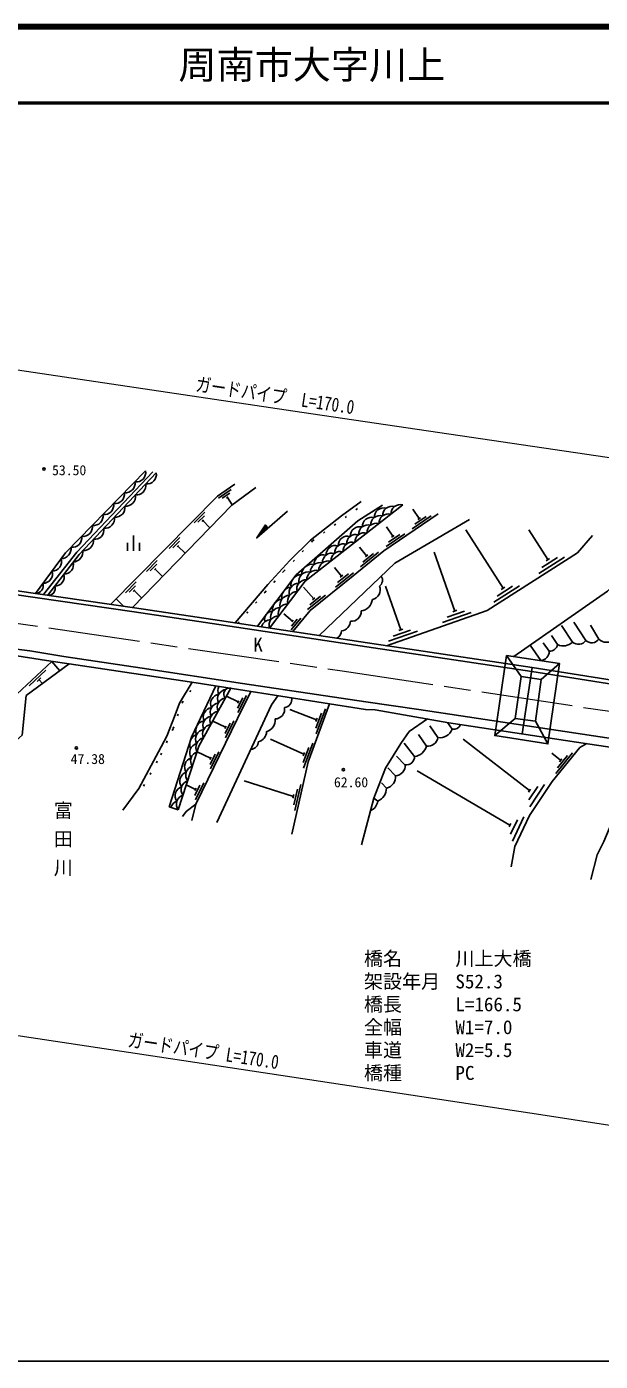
# Model space of a CAD drawing. Units: millimetres at full size, sheet at 1:1000; details may follow other scales. Extents: x 40000 to 680000, y 20000 to 380000.
# Drawn here: x 385118 to 460386, y 205000 to 380000 of the extents above; entities that cross this region are included whole.
import ezdxf
from ezdxf.enums import TextEntityAlignment as Align

# ---------------------------------------------------------------- set-up
doc = ezdxf.new("R2010")
doc.units = ezdxf.units.MM
doc.header["$LTSCALE"] = 1000
doc.linetypes.add('CHAIN', pattern=[18.5, 12, -1.5, 3.5, -1.5])
doc.linetypes.add('DOTTED', pattern=[1.75, 0.25, -1.5])
for name, color, linetype, lineweight in [('M-BGD', 7, 'Continuous', 25), ('M-BMK', 2, 'CHAIN', 13), ('M-STR-HTXT', 7, 'Continuous', 13), ('M-STR-STR1', 1, 'Continuous', 25), ('M-TTL', 2, 'Continuous', 140), ('M-TTL-BAND', 7, 'Continuous', 25), ('M-TTL-LINE', 7, 'Continuous', 50)]:
    doc.layers.add(name, color=color, linetype=linetype, lineweight=lineweight)
doc.layers.add('M-BMK-HTXT', color=7, linetype='Continuous')
doc.layers.add('M-TTL-TXT', color=7, linetype='Continuous')
doc.styles.add('@ＭＳ ゴシック', font='')
doc.styles.add('ＭＳ ゴシック', font='')
doc.styles.get('@ＭＳ ゴシック').set_extended_font_data('@MS Gothic')
doc.styles.get('ＭＳ ゴシック').set_extended_font_data('MS Gothic')

msp = doc.modelspace()

# ---------------------------------------------------------------- hatches: boundary and pattern name
at = {"layer": 'M-BGD'}
msp.add_hatch(color=256, dxfattribs=at).paths.add_polyline_path([(415302, 312957), (416812, 314268), (416456, 314678)])

# ---------------------------------------------------------------- linework, layer by layer
for p, q in [((411935, 319316), (410285, 318187)), ((411775, 318843), (410784, 318165)), ((411565, 318336), (411333, 318177)), ((411449, 318256), (412097, 317309)), ((408506, 316363), (407103, 314937)), ((408439, 315867), (407597, 315012)), ((408330, 315329), (408134, 315129)), ((408232, 315229), (409167, 314309)), ((435700, 314165), (438184, 315846)), ((436606, 315502), (435765, 316744)), ((436029, 314749), (437519, 315758)), ((436432, 315384), (436780, 315620)), ((399140, 311271), (399140, 313264)), ((432267, 311842), (434752, 313523)), ((433173, 313179), (432333, 314422)), ((432596, 312427), (434087, 313435)), ((433000, 313062), (433347, 313297)), ((447625, 306372), (442725, 314038)), ((453500, 310128), (451013, 314019)), ((398340, 311271), (398340, 312317)), ((399940, 311271), (399940, 312317)), ((405218, 313023), (403815, 311598)), ((405152, 312527), (404310, 311672)), ((405043, 311989), (404846, 311790)), ((404944, 311889), (405903, 310945)), ((429721, 310605), (428773, 311767)), ((402249, 310006), (400846, 308581)), ((428938, 309192), (431263, 311088)), ((429213, 309803), (430608, 310941)), ((429558, 310472), (429884, 310737)), ((441276, 303379), (438580, 311114)), ((452300, 308292), (455670, 310447)), ((452732, 309102), (454754, 310395)), ((453265, 309977), (453736, 310279)), ((402182, 309511), (401340, 308655)), ((402073, 308972), (401876, 308773)), ((401975, 308873), (402955, 307907)), ((426435, 307933), (425494, 309101)), ((425643, 306525), (427979, 308407)), ((425922, 307135), (427324, 308265)), ((426271, 307802), (426598, 308065)), ((399481, 307194), (398078, 305769)), ((399414, 306699), (398572, 305844)), ((422775, 304984), (421441, 306487)), ((434204, 300914), (432205, 306648)), ((446424, 304537), (449794, 306691)), ((446856, 305347), (448878, 306639)), ((447389, 306221), (447860, 306523)), ((397803, 304026), (396857, 304957)), ((399305, 306161), (399109, 305961)), ((399207, 306061), (400208, 305075)), ((421983, 303576), (424319, 305458)), ((422262, 304186), (423664, 305315)), ((422611, 304852), (422938, 305116)), ((420002, 302056), (418843, 303008)), ((439684, 301871), (443461, 303188)), ((440291, 302559), (442557, 303349)), ((441012, 303287), (441541, 303472)), ((419830, 300902), (421100, 302448)), ((419853, 301402), (420614, 302329)), ((419913, 301948), (420091, 302164)), ((433940, 300822), (434469, 301006)), ((456734, 299299), (455299, 301495)), ((458480, 299519), (456920, 301911)), ((460185, 299680), (459104, 301536)), ((432612, 299406), (436389, 300723)), ((433219, 300094), (435485, 300884)), ((454768, 298971), (453974, 300152)), ((452580, 296874), (451168, 298912)), ((453695, 298095), (452890, 299200)), ((388404, 296777), (389476, 295552)), ((451461, 295977), (450143, 287281)), ((387617, 295625), (385430, 293571)), ((386984, 294619), (386474, 294140)), ((386729, 294380), (387202, 293876)), ((412831, 290083), (413955, 292316)), ((412857, 291469), (411336, 292234)), ((412778, 291313), (412936, 291625)), ((412788, 290664), (413462, 292004)), ((423098, 287273), (424306, 290558)), ((411205, 288130), (409522, 288946)), ((411199, 286743), (412290, 288992)), ((423139, 289122), (419648, 290452)), ((423055, 288892), (423224, 289352)), ((423058, 288033), (423783, 290004)), ((440927, 287893), (440325, 288773)), ((411129, 287972), (411281, 288287)), ((411148, 287324), (411802, 288673)), ((437564, 285669), (436549, 287183)), ((439076, 286801), (438005, 288321)), ((421481, 284611), (417093, 286575)), ((421400, 283522), (422125, 285493)), ((421440, 282761), (422648, 286046)), ((436021, 284318), (434635, 286048)), ((451102, 279838), (442385, 286571)), ((409236, 284069), (407473, 284924)), ((409159, 283912), (409312, 284227)), ((409178, 283264), (409833, 284613)), ((409230, 282683), (410321, 284932)), ((421396, 284381), (421565, 284841)), ((434786, 283180), (433652, 284332)), ((455180, 283812), (454017, 284759)), ((454541, 282076), (456750, 284791)), ((454750, 282809), (456075, 284437)), ((455025, 283622), (455335, 284002)), ((433531, 281789), (432486, 282810)), ((448522, 275313), (436333, 282421)), ((407261, 279998), (406051, 280584)), ((407184, 279840), (407337, 280155)), ((407203, 279192), (407858, 280541)), ((407255, 278611), (408346, 280860)), ((420110, 279068), (413658, 281134)), ((420169, 277978), (420637, 280025)), ((420306, 277228), (421085, 280640)), ((432326, 280172), (431664, 280841)), ((450967, 279634), (451238, 280042)), ((451022, 278631), (452183, 280381)), ((451135, 277716), (453070, 280633)), ((420056, 278829), (420165, 279307)), ((431187, 278451), (430685, 278861)), ((404982, 277322), (403799, 277710)), ((448417, 275092), (448627, 275534)), ((448614, 274107), (449514, 276005)), ((448856, 273218), (450356, 276380))]:
    msp.add_line(p, q, dxfattribs=at)
for points in [[(400728, 321753), (390228, 311023), (386289, 305696)], [(387340, 305543), (391697, 311103), (401653, 321611)], [(402122, 321501), (391991, 310807), (387876, 305465)], [(396174, 304262), (410142, 318452), (412443, 320027)], [(399019, 303850), (412031, 317260), (415174, 319579)], [(412460, 301830), (416762, 306857), (419664, 310012), (422341, 312659), (426441, 315882), (429020, 317720)], [(415389, 301388), (420463, 308116), (428571, 315220), (431815, 317257)], [(416961, 301151), (421675, 307313), (434485, 317298)], [(419358, 316479), (415302, 312957), (416456, 314678), (416812, 314268)], [(420041, 300686), (422326, 303467), (427948, 307997), (431978, 311284), (439104, 316106)], [(423479, 300167), (433428, 309659), (443202, 315372)], [(432338, 298834), (445536, 303435), (457402, 311019), (459378, 313271)], [(449016, 297420), (461345, 305963), (467620, 311924)], [(374551, 280975), (376197, 281830), (382338, 289143), (383825, 292474), (388404, 296777)], [(376885, 280378), (384505, 287120), (385065, 292299), (390696, 296453)], [(397744, 277274), (399836, 280121), (402411, 284915), (403503, 286969), (404594, 289786), (405151, 291318), (406826, 294041)], [(403799, 277710), (406760, 286837), (409930, 293556)], [(404982, 277322), (407720, 285681), (411895, 293247)], [(406770, 275920), (407317, 278053), (412773, 289300), (414549, 292828)], [(410064, 275644), (417260, 291089), (418058, 292275)], [(419905, 274130), (422070, 283606), (424862, 291202)], [(429050, 272733), (430685, 278861), (432219, 282784), (434231, 286023), (435314, 287593), (437689, 289227)], [(448666, 269836), (449190, 272520), (451107, 276563), (452758, 279081), (454056, 281006), (457700, 285483), (458598, 285999)], [(467132, 284700), (464490, 280180), (462485, 276989), (460832, 273178), (459992, 271390), (459125, 268158)], [(405572, 276431), (406053, 277085), (407317, 278053)]]:
    msp.add_lwpolyline(points, dxfattribs=at)
at = {"layer": 'M-BGD', "linetype": 'DOTTED'}
for points in [[(412836, 301773), (416372, 305827), (418864, 308618), (422630, 312586), (429092, 317226)], [(400468, 280406), (402715, 284536), (404341, 287972), (405507, 291344), (407359, 293962)]]:
    msp.add_lwpolyline(points, dxfattribs=at)
at = {"layer": 'M-BGD'}
for centre in [(387387, 321989), (391649, 285435), (426679, 282579)]:
    msp.add_circle(centre, 150, dxfattribs=at)
for centre, radius, start, end in [((398094, 320134), 1250, 262.49002, 8.75023), ((399492, 321563), 1250, 262.49002, 8.75023), ((400890, 321291), 1250, 263.42172, 9.68192), ((396695, 318704), 1250, 262.49002, 8.75023), ((398139, 318387), 1250, 263.42172, 9.68192), ((399515, 319839), 1250, 263.42172, 9.68192), ((395296, 317275), 1250, 262.49002, 8.75023), ((396764, 316935), 1250, 263.42172, 9.68192), ((431965, 315651), 1250, 74.8078, 181.06801), ((433061, 315871), 1250, 74.8078, 181.06801), ((434157, 316092), 1250, 74.8078, 181.06801), ((393897, 315845), 1250, 262.49002, 8.75023), ((395388, 315483), 1250, 263.42172, 9.68192), ((430387, 314421), 1250, 74.8078, 181.06801), ((431484, 314642), 1250, 74.8078, 181.06801), ((432580, 314862), 1250, 74.8078, 181.06801), ((392498, 314416), 1250, 262.49002, 8.75023), ((394013, 314031), 1250, 263.42172, 9.68192), ((428329, 312182), 1250, 74.8078, 181.06801), ((428810, 313192), 1250, 74.8078, 181.06801), ((429425, 312403), 1250, 74.8078, 181.06801), ((429906, 313412), 1250, 74.8078, 181.06801), ((431002, 313632), 1250, 74.8078, 181.06801), ((389575, 311597), 1370, 272.77167, 6.27383), ((391099, 312986), 1250, 262.49002, 8.75023), ((392638, 312579), 1250, 263.42172, 9.68192), ((425655, 310732), 1250, 74.8078, 181.06801), ((426752, 310953), 1250, 74.8078, 181.06801), ((427233, 311962), 1250, 74.8078, 181.06801), ((427848, 311173), 1250, 74.8078, 181.06801), ((388443, 309871), 1250, 270.39509, 16.6553), ((390013, 309467), 1250, 269.25526, 15.51546), ((391141, 311164), 1365, 273.20698, 7.29892), ((424078, 309503), 1250, 74.8078, 181.06801), ((424693, 308714), 1250, 74.8078, 181.06801), ((425174, 309723), 1250, 74.8078, 181.06801), ((426270, 309944), 1250, 74.8078, 181.06801), ((387254, 308263), 1250, 270.39509, 16.6553), ((388792, 307883), 1250, 269.25526, 15.51546), ((421186, 306764), 1394, 89.64346, 189.94383), ((422059, 307250), 1254, 76.70267, 190.38668), ((422561, 308140), 1366, 78.69755, 179.20315), ((423116, 307484), 1250, 74.8078, 181.06801), ((423597, 308494), 1250, 74.8078, 181.06801), ((386280, 306721), 1025, 270.51503, 16.53537), ((388005, 306297), 841, 261.20355, 23.56717), ((419944, 305164), 1366, 95.53412, 189.62511), ((420805, 305764), 1250, 89.44951, 195.70972), ((421756, 306265), 1201, 84.77188, 196.87686), ((430263, 306128), 1246, 279.87836, 24.03988), ((430848, 307414), 955, 305.36715, 34.19895), ((418752, 303558), 1386, 96.42194, 188.73729), ((419590, 304176), 1250, 89.44951, 195.70972), ((420595, 304666), 1250, 89.44951, 195.70972), ((428788, 305075), 1698, 276.96381, 354.08273), ((417360, 302325), 1022, 88.77771, 199.25602), ((418375, 302587), 1250, 89.44951, 195.70972), ((419379, 303078), 1250, 89.44951, 195.70972), ((427764, 303282), 1234, 262.99248, 5.00916), ((417159, 300999), 1250, 89.44951, 165.88175), ((418164, 301489), 1250, 89.44951, 195.70972), ((426311, 302096), 1303, 275.2528, 358.2916), ((425194, 300879), 1239, 300.64049, 356.25566), ((455511, 300572), 1766, 245.11875, 313.84034), ((457507, 300202), 1189, 229.45732, 324.9435), ((459260, 300371), 1155, 227.52151, 323.23884), ((461183, 300714), 1437, 226.01879, 313.47675), ((452421, 298139), 1275, 277.14533, 358.02203), ((453719, 299162), 1066, 268.75854, 349.68451), ((410504, 291221), 1250, 97.98263, 204.24284), ((411422, 291861), 1250, 97.98263, 204.24284), ((411470, 292972), 1250, 155.39694, 204.24284), ((411711, 292527), 742, 75.69637, 226.5291), ((409538, 289470), 1250, 97.98263, 204.24284), ((410456, 290110), 1250, 97.98263, 204.24284), ((411374, 290751), 1250, 97.98263, 204.24284), ((417679, 290515), 1291, 272.01047, 9.40954), ((418848, 291774), 1053, 275.70329, 11.68679), ((408587, 287682), 1295, 98.48071, 203.73294), ((409490, 288359), 1250, 97.98263, 204.24284), ((410408, 288999), 1250, 97.98263, 204.24284), ((416108, 289108), 1620, 287.00485, 4.12566), ((407883, 285879), 1369, 110.59095, 203.3734), ((408537, 286587), 1273, 98.50467, 207.876), ((409442, 287248), 1250, 97.98263, 204.24284), ((415245, 287559), 1337, 281.59334, 0.72398), ((439383, 288396), 1624, 259.09739, 341.95038), ((441127, 288853), 981, 258.22946, 339.42789), ((407749, 284788), 1250, 105.49196, 211.75217), ((408571, 285521), 1250, 102.25502, 208.51522), ((414525, 286249), 989, 271.14225, 1.3269), ((435841, 286080), 1771, 275.82227, 346.58355), ((437745, 287003), 1346, 262.2762, 351.38223), ((407087, 282946), 1250, 108.7289, 214.98911), ((407874, 283741), 1250, 108.7289, 214.98911), ((434914, 284318), 1106, 263.20941, 0), ((406465, 281045), 1250, 108.7289, 214.98911), ((407251, 281840), 1250, 108.7289, 214.98911), ((431999, 281672), 1536, 282.28524, 4.37221), ((433465, 283110), 1323, 272.84086, 4.72899), ((405842, 279145), 1250, 108.7289, 214.98911), ((406629, 279939), 1250, 108.7289, 214.98911), ((430432, 280188), 1894, 293.47282, 359.49854), ((405219, 277244), 1250, 108.7289, 161.85901), ((406006, 278039), 1250, 108.7289, 214.98911), ((429604, 278666), 1597, 293.55424, 352.26499)]:
    msp.add_arc(centre, radius, start, end, dxfattribs=at)
at = {"layer": 'M-BMK'}
msp.add_lwpolyline([(270554, 314893), (283293, 315061), (290170, 314835), (297536, 314378), (306231, 313319), (331945, 309552), (369736, 303837), (426529, 295537), (469524, 289034), (504576, 283833), (524831, 281193), (533049, 280390), (541549, 280086), (550298, 279952), (558766, 280153), (562585, 280474), (569232, 281309)], dxfattribs=at)
at = {"layer": 'M-STR-HTXT'}
for points in [[(331873, 342725), (421205, 329475), (499863, 317892)], [(321623, 257299), (376950, 248765), (408071, 244107), (452602, 237349), (488214, 231871)]]:
    msp.add_lwpolyline(points, dxfattribs=at)
at = {"layer": 'M-STR-STR1'}
for p, q in [((448066, 297566), (449992, 294813)), ((452637, 294397), (455012, 296502)), ((449200, 289299), (446538, 287041)), ((451872, 288953), (453503, 285958))]:
    msp.add_line(p, q, dxfattribs=at)
for points in [[(326341, 313890), (330930, 313175), (334197, 312862), (351028, 310387), (366735, 307920), (380462, 305971), (386215, 305173), (399204, 303289), (409468, 301748), (429770, 298684), (451380, 295455), (479515, 290976), (494677, 288835)], [(326409, 314413), (330996, 313699), (334261, 313387), (351107, 310909), (366813, 308442), (380535, 306494), (386289, 305696), (399281, 303812), (409547, 302270), (429849, 299206), (451461, 295977), (479593, 291498), (494748, 289358)], [(325354, 306357), (332307, 305271), (335848, 304768), (342406, 303723), (348207, 302868), (369831, 299711), (380154, 298075), (388302, 296791), (390696, 296453), (407359, 293962), (429592, 290456), (430826, 290408), (440523, 288739), (458708, 285983), (467266, 284679), (474763, 283519), (480108, 282914), (493598, 280908)], [(325435, 306973), (330798, 306173), (334617, 305637), (342433, 304507), (349559, 303369), (357443, 302186), (365781, 300978), (379968, 298880), (385548, 298153), (389998, 297428), (400287, 295905), (413450, 293898), (429606, 291485), (436561, 290458), (463565, 286414), (479375, 283907), (480373, 283907), (493729, 281871)]]:
    msp.add_lwpolyline(points, dxfattribs=at)
for points in [[(448066, 297566), (446538, 287041), (453503, 285958), (455012, 296502)], [(449992, 294813), (452637, 294397), (451872, 288953), (449200, 289299)]]:
    msp.add_lwpolyline(points, close=True, dxfattribs=at)
at = {"layer": 'M-TTL'}
msp.add_line((680000, 380000), (40000, 380000), dxfattribs=at)
at = {"layer": 'M-TTL-BAND'}
msp.add_line((40000, 205000), (579000, 205000), dxfattribs=at)
at = {"layer": 'M-TTL-LINE'}
msp.add_line((40000, 370000), (680000, 370000), dxfattribs=at)

# ---------------------------------------------------------------- texts
at = {"layer": 'M-BGD', "style": 'ＭＳ ゴシック'}
for s, height, p in [('53.50', 1320, (390695, 320792)), ('K', 1833, (415470, 297516)), ('47.38', 1320, (393139, 282924)), ('62.60', 1320, (427682, 279875))]:
    msp.add_text(s, height=height, dxfattribs=at).set_placement(p, align=Align.BOTTOM_CENTER)
at = {"layer": 'M-BMK-HTXT', "style": '@ＭＳ ゴシック'}
msp.add_text('富 田 川', height=1833, rotation=270, dxfattribs=at).set_placement((389896, 278520), align=Align.MIDDLE_LEFT)
at = {"layer": 'M-STR-HTXT', "style": 'ＭＳ ゴシック', "width": 0.8}
for s, rotation, p in [('ガードパイプ\u3000L=170.0', 351.563, (417498, 330175)), ('ガードパイプ L=170.0', 351.371, (408093, 244254))]:
    msp.add_text(s, height=1833, rotation=rotation, dxfattribs=at).set_placement(p, align=Align.BOTTOM_CENTER)
at = {"layer": 'M-STR-HTXT', "style": 'ＭＳ ゴシック'}
for s, p in [('橋名', (429369, 256345)), ('川上大橋', (441369, 256345)), ('架設年月', (429369, 253345)), ('S52.3', (441369, 253345)), ('橋長', (429369, 250345)), ('L=166.5', (441369, 250345)), ('全幅', (429369, 247345)), ('W1=7.0', (441369, 247345)), ('車道', (429369, 244345)), ('W2=5.5', (441369, 244345)), ('橋種', (429369, 241345)), ('PC', (441369, 241345))]:
    msp.add_text(s, height=1833, dxfattribs=at).set_placement(p, align=Align.BOTTOM_LEFT)
at = {"layer": 'M-TTL-TXT', "style": 'ＭＳ ゴシック'}
msp.add_text('周南市大字川上', height=3666, dxfattribs=at).set_placement((405024, 375000), align=Align.MIDDLE_LEFT)

doc.saveas('drawing.dxf')
